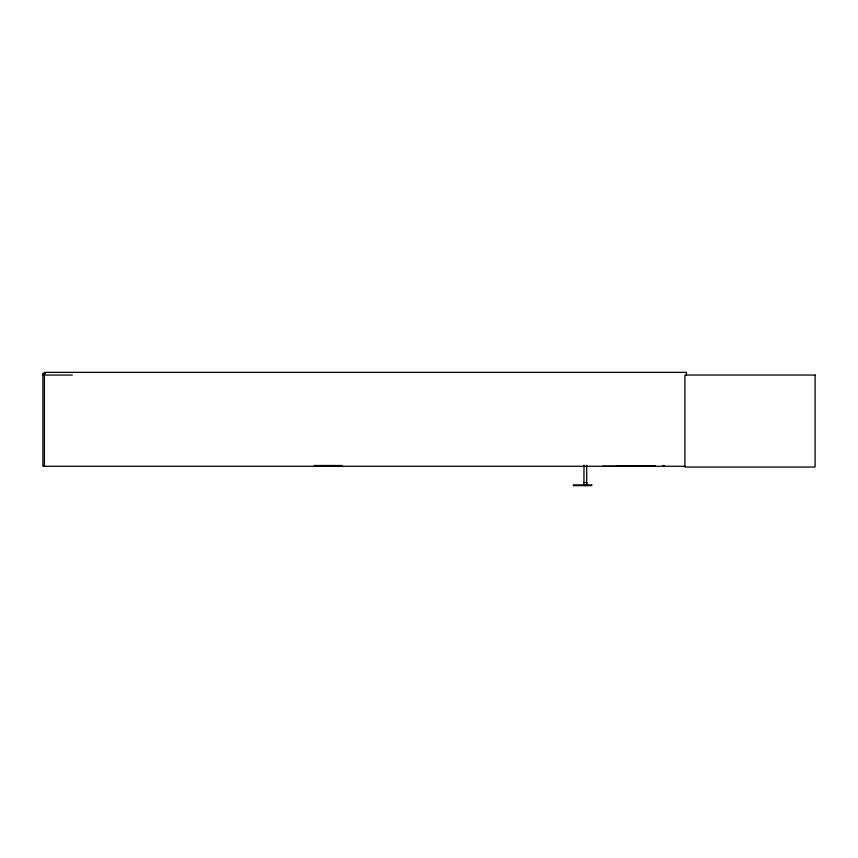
<?xml version="1.0" encoding="UTF-8"?>
<svg xmlns="http://www.w3.org/2000/svg" width="858" height="858" viewBox="0 0 858 858"><rect width="100%" height="100%" fill="white"/><g stroke="black" fill="none" stroke-linecap="round" stroke-linejoin="round"><path stroke-width="1.29" d="M617.428 465.669L617.32 466.269L617.32 465.669L654.804 465.669L654.708 466.269L654.804 465.669M654.697 465.937L617.32 465.937M45.581 373.327L42.9 373.327L42.9 466.269L685.092 466.269M42.9 375.053L72.329 375.053M602.745 466.216L654.804 466.237L654.697 465.669M583.912 482.561L586.786 482.561L586.786 484.867M617.417 465.669L617.428 466.248M686.432 375.053L686.432 372.372L44.412 372.372L44.412 466.269M586.69 465.154L586.69 484.867M585.735 484.867L585.735 485.628M584.974 484.867L584.974 485.628M584.008 465.154L583.912 484.867M341.988 466.269L341.988 465.508L314.393 465.508L314.393 466.269M341.216 465.508L341.216 466.269M315.154 465.508L315.154 466.269M663.888 465.444A31.145 1.373 36.7 0 1 662.537 465.444M815.1 375.053L684.92 375.053L684.92 467.042L815.1 467.042L815.1 375.053M591.709 484.909L573.316 484.867L573.316 485.628L591.709 485.628L591.709 484.867"/></g></svg>
